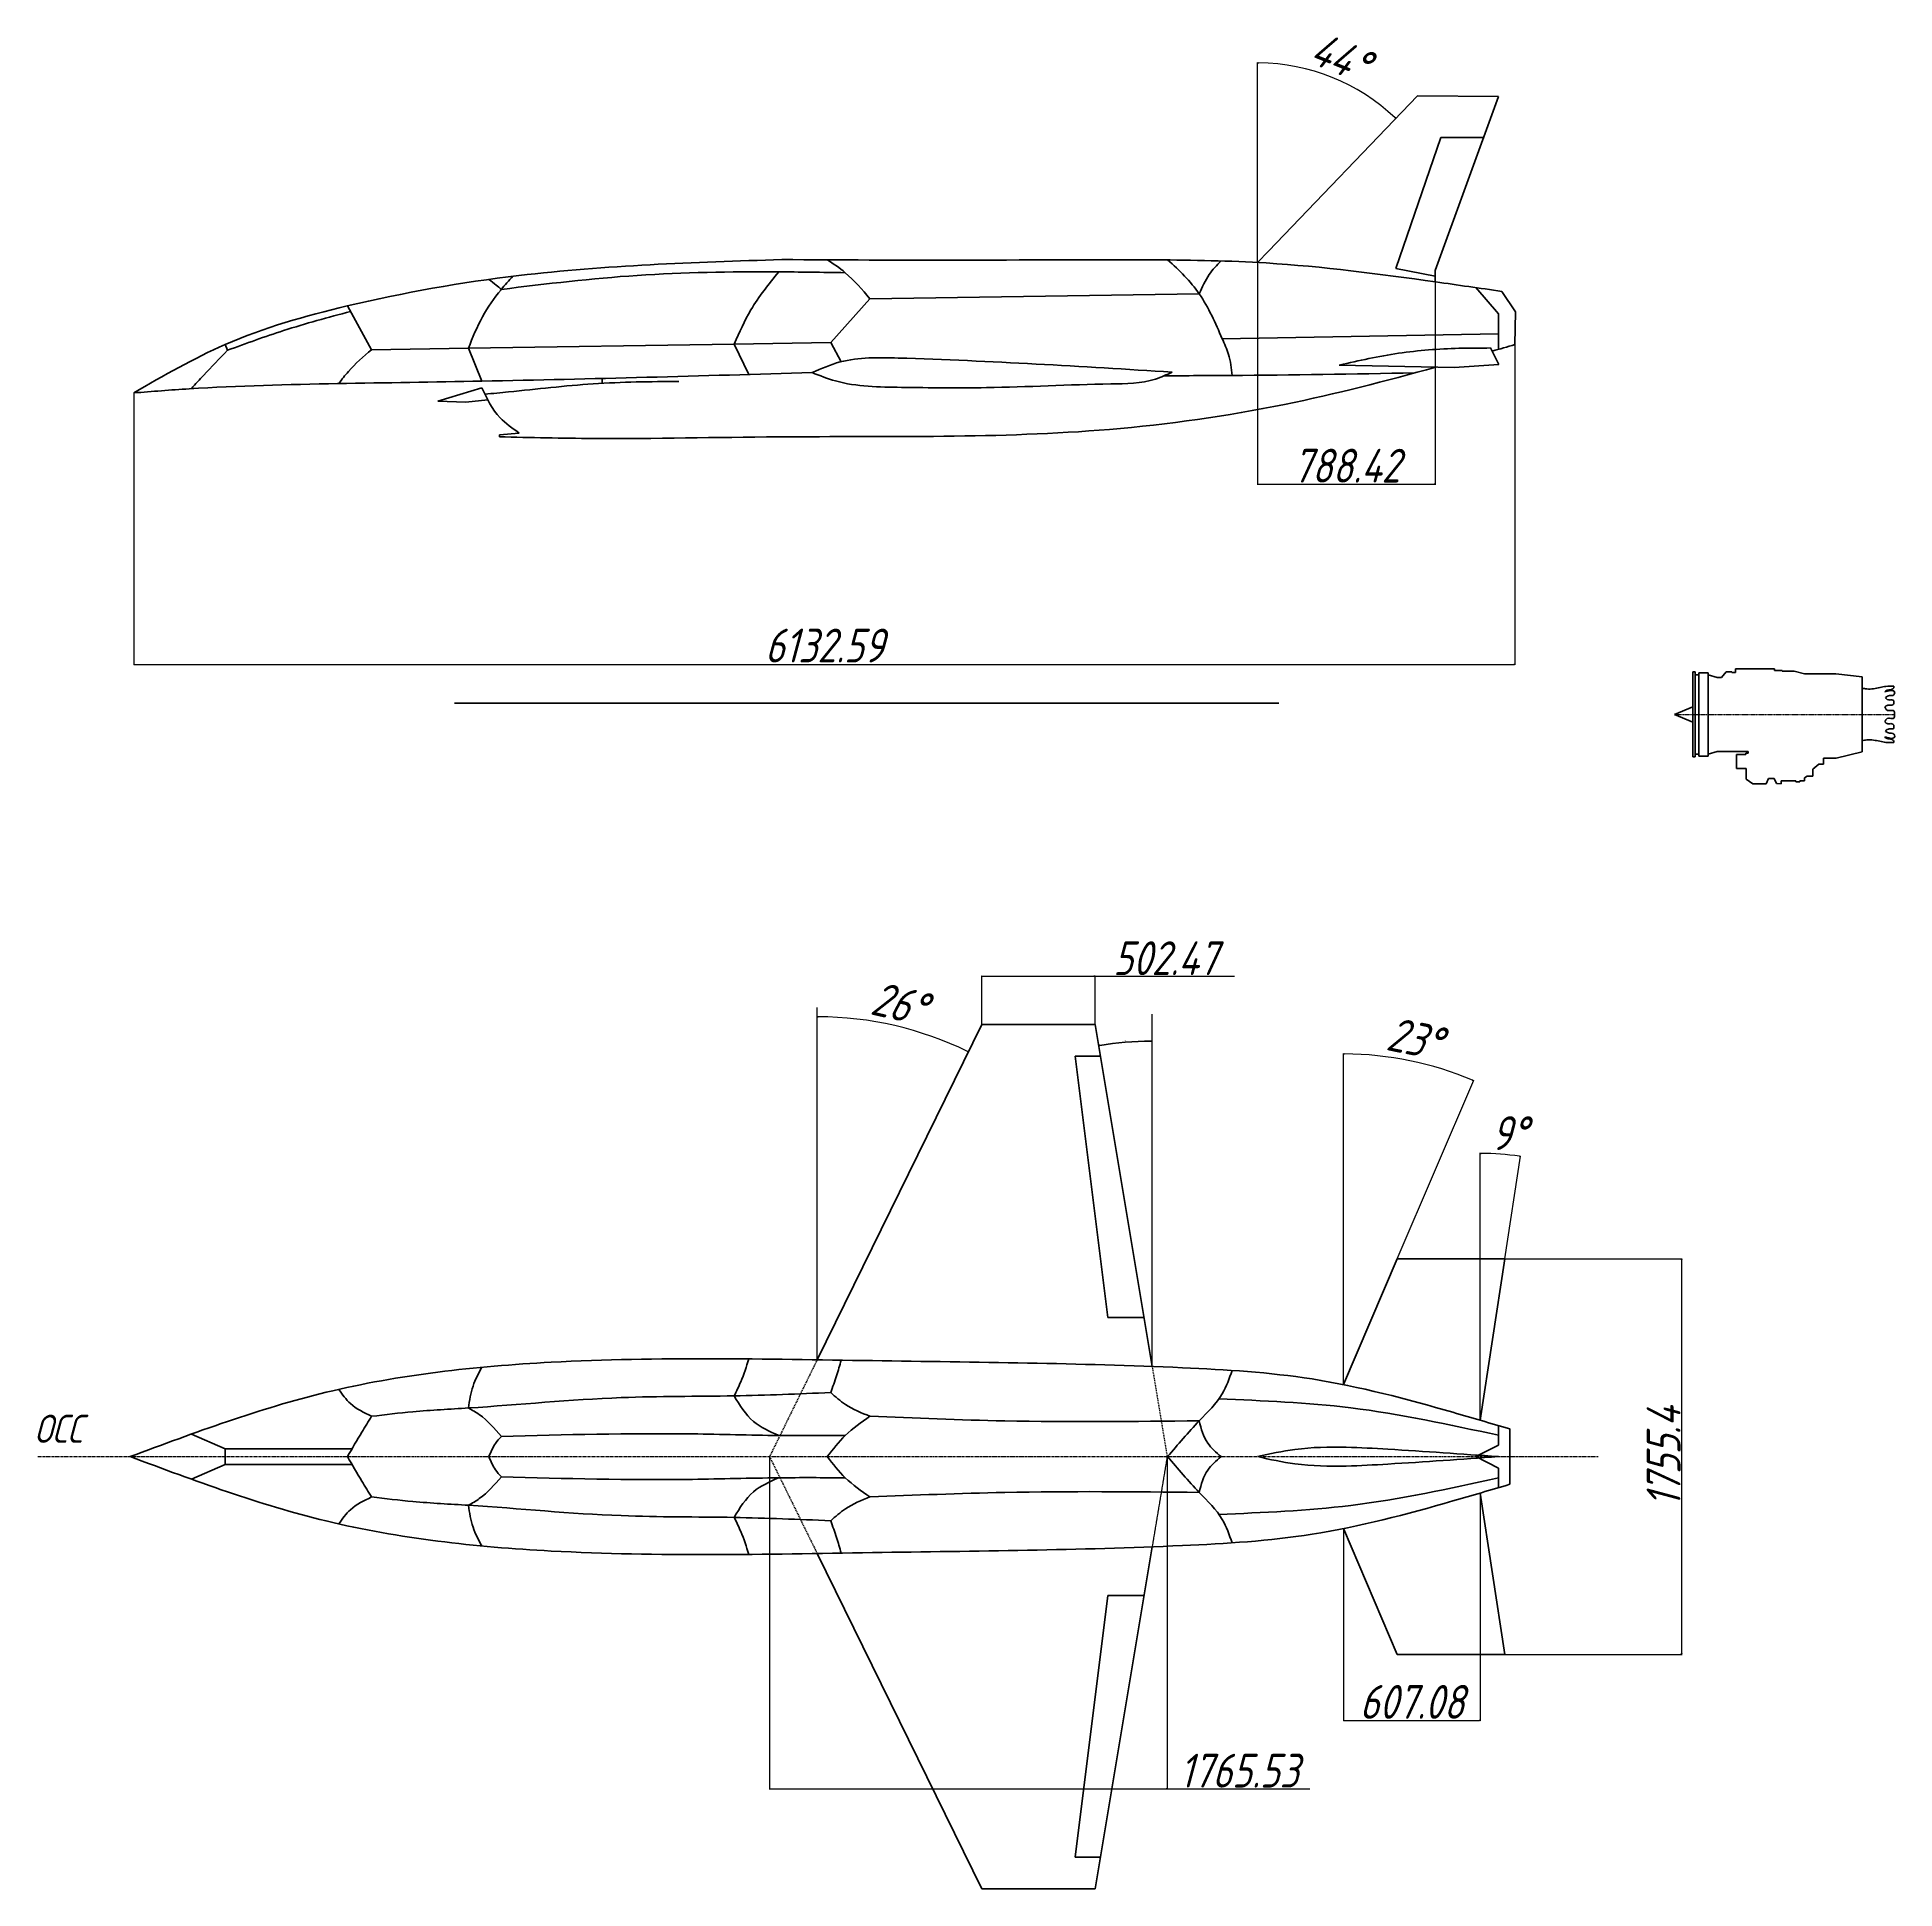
# Model space of a CAD drawing. Header units: millimetres. Extents: x 39448 to 107938, y 20141 to 52370.
# Drawn here: x 44673 to 52921, y 22710 to 30928 of the extents above; entities that cross this region are included whole.
import ezdxf

# ---------------------------------------------------------------- set-up
doc = ezdxf.new("R2010")
doc.units = ezdxf.units.MM
doc.linetypes.add('CENTER', pattern=[2, 1.25, -0.25, 0.25, -0.25])
doc.linetypes.add('DASHED', pattern=[0.75, 0.5, -0.25])
for name, color, linetype, lineweight in [('_axes (Оси)', 6, 'CENTER', 30), ('_basic (Основной)', 4, 'Continuous', 60), ('_contour (Тонкий)', 7, 'Continuous', 30), ('_invisible (Невидимый)', 1, 'DASHED', 30), ('_text (Надписи)', 2, 'Continuous', 30)]:
    doc.layers.add(name, color=color, linetype=linetype, lineweight=lineweight)
doc.styles.add('ESKD', font='eskd.shx', dxfattribs={"oblique": 15, "height": 5})
doc.dimstyles.new('ESKD', dxfattribs={"dimtxt": 5, "dimasz": 5, "dimexe": 2, "dimexo": 0, "dimgap": 2, "dimtad": 1, "dimtoh": 1, "dimzin": 12, "dimdsep": 46, "dimtxsty": 'ESKD', "dimblk1": 'OPEN', "dimblk2": 'OPEN', "dimsah": 1, "dimcen": 5, "dimclrd": 256, "dimclre": 256, "dimclrt": 2, "dimadec": 0, "dimazin": 0, "dimtfac": 1, "dimtmove": 0, "dimatfit": 3, "dimldrblk": 'OPEN', "dimfxl": 1, "dimtolj": 1, "dimtzin": 12, "dimlwd": -1, "dimlwe": -1, "dimarcsym": 0})

# ---------------------------------------------------------------- blocks, each defined once
blk = doc.blocks.new('_OPEN')
at = {"color": 0, "linetype": 'ByBlock'}
for p, q in [((-1, 0.2), (0, 0)), ((0, 0), (-1, -0.2)), ((0, 0), (-1, 0))]:
    blk.add_line(p, q, dxfattribs=at)
blk = doc.blocks.new('*D81')
at = {"layer": '_contour (Тонкий)', "transparency": 16777216}
blk.add_line((50091.7, 30675.4), (50091.7, 30815.8), dxfattribs=at)
blk.add_arc((50091.7, 29928.1), 885.7, 46.47445, 89.67656, dxfattribs=at)
at = {"layer": 'Defpoints', "color": 0, "transparency": 16777216}
for p in [(50524.3, 30701), (50091.7, 30675.4), (50801.7, 30667.2), (50140, 29978.3), (50091.7, 29928.1)]:
    blk.add_point(p, dxfattribs=at)
at = {"layer": '_contour (Тонкий)', "transparency": 16777216, "xscale": 5, "yscale": 5, "zscale": 5}
for p, rotation in [((50091.7, 30813.8), 179.8382803281872), ((50705.3, 30566.8), 316.3127270730319)]:
    blk.add_blockref('_OPEN', p, dxfattribs=dict(at, rotation=rotation))
at = {"layer": '_contour (Тонкий)', "color": 2, "transparency": 16777216, "insert": (50458.7, 30839.7), "char_height": 5, "attachment_point": 5, "rotation": 338.0755, "style": 'ESKD'}
blk.add_mtext('\\A1;{\\H30x;44°}', dxfattribs=at)
blk = doc.blocks.new('*D82')
at = {"layer": '_contour (Тонкий)', "transparency": 16777216}
blk.add_arc((48135.9, 25058.2), 1522.4, 64.00361, 89.81182, dxfattribs=at)
at = {"layer": 'Defpoints', "color": 0, "transparency": 16777216}
for p in [(48135.9, 26622.1), (48592.5, 26510.4), (48867.7, 26546.4), (48135.9, 25058.2), (48135.9, 25058.2)]:
    blk.add_point(p, dxfattribs=at)
at = {"layer": '_contour (Тонкий)', "transparency": 16777216, "xscale": 5, "yscale": 5, "zscale": 5}
for p, rotation in [((48135.9, 26580.5), 179.9059102574018), ((48807.6, 26424.3), 333.909517752011)]:
    blk.add_blockref('_OPEN', p, dxfattribs=dict(at, rotation=rotation))
at = {"layer": '_contour (Тонкий)', "color": 2, "transparency": 16777216, "insert": (48500, 26639.2), "char_height": 5, "attachment_point": 5, "rotation": 347.02885, "style": 'ESKD'}
blk.add_mtext('\\A1;{\\H30x;26°}', dxfattribs=at)
blk = doc.blocks.new('*D83')
at = {"layer": '_contour (Тонкий)', "transparency": 16777216}
for p, q in [((50472.8, 25418.9), (50472.8, 26417.3)), ((50711.9, 25506), (51051.4, 26298.5))]:
    blk.add_line(p, q, dxfattribs=at)
blk.add_arc((50472.8, 24947.9), 1467.4, 67.00573, 89.80477, dxfattribs=at)
at = {"layer": 'Defpoints', "color": 0, "transparency": 16777216}
for p in [(50863.9, 26362.2), (50711.9, 25506), (50472.8, 25418.9), (50472.8, 24947.9), (50472.8, 24947.9)]:
    blk.add_point(p, dxfattribs=at)
at = {"layer": '_contour (Тонкий)', "transparency": 16777216, "xscale": 5, "yscale": 5, "zscale": 5}
for p, rotation in [((50472.8, 26415.3), 179.9023855877477), ((51050.6, 26296.7), 336.9081173236711)]:
    blk.add_blockref('_OPEN', p, dxfattribs=dict(at, rotation=rotation))
at = {"layer": '_contour (Тонкий)', "color": 2, "transparency": 16777216, "insert": (50788, 26484.1), "char_height": 5, "attachment_point": 5, "rotation": 348.40525, "style": 'ESKD'}
blk.add_mtext('\\A1;{\\H30x;23°}', dxfattribs=at)
blk = doc.blocks.new('*D84')
at = {"layer": '_contour (Тонкий)', "transparency": 16777216}
for p, q in [((51079.9, 25400.8), (51079.9, 25976.1)), ((51189.6, 25506), (51259.5, 25962.4))]:
    blk.add_line(p, q, dxfattribs=at)
blk.add_arc((51079.9, 24789.8), 1184.3, 81.53087, 89.75811, dxfattribs=at)
at = {"layer": 'Defpoints', "color": 0, "transparency": 16777216}
for p in [(51139.8, 25972.6), (51189.6, 25506), (51079.9, 25400.8), (51079.9, 24789.8), (51079.9, 24789.8)]:
    blk.add_point(p, dxfattribs=at)
at = {"layer": '_contour (Тонкий)', "transparency": 16777216, "xscale": 5, "yscale": 5, "zscale": 5}
for p, rotation in [((51079.9, 25974.1), 179.8790535197819), ((51259.2, 25960.5), 351.4099223785278)]:
    blk.add_blockref('_OPEN', p, dxfattribs=dict(at, rotation=rotation))
at = {"layer": '_contour (Тонкий)', "color": 2, "transparency": 16777216, "insert": (51209, 26064.1), "char_height": 5, "attachment_point": 5, "style": 'ESKD'}
blk.add_mtext('\\A1;{\\H30x;9°}', dxfattribs=at)
blk = doc.blocks.new('*D91')
at = {"layer": '_contour (Тонкий)', "transparency": 16777216}
for p, q in [((51234.2, 29563.8), (51234.2, 28142.1)), ((45101.6, 29349.3), (45101.6, 28142.1)), ((45106.6, 28144.1), (51229.2, 28144.1))]:
    blk.add_line(p, q, dxfattribs=at)
at = {"layer": 'Defpoints', "color": 0, "transparency": 16777216}
for p in [(51234.2, 29563.8), (45101.6, 29349.3), (51234.2, 28144.1)]:
    blk.add_point(p, dxfattribs=at)
at = {"layer": '_contour (Тонкий)', "transparency": 16777216, "xscale": 5, "yscale": 5, "zscale": 5, "rotation": 180}
blk.add_blockref('_OPEN', (45101.6, 28144.1), dxfattribs=at)
at = {"layer": '_contour (Тонкий)', "transparency": 16777216, "xscale": 5, "yscale": 5, "zscale": 5}
blk.add_blockref('_OPEN', (51234.2, 28144.1), dxfattribs=at)
at = {"layer": '_contour (Тонкий)', "color": 2, "transparency": 16777216, "insert": (48167.9, 28228.1), "char_height": 5, "attachment_point": 5, "style": 'ESKD'}
blk.add_mtext('\\A1;{\\H30x;6132.59}', dxfattribs=at)
blk = doc.blocks.new('*D90')
at = {"layer": '_contour (Тонкий)', "transparency": 16777216}
for p, q in [((50091.7, 29928.1), (50091.7, 28941.8)), ((50880.1, 29842.1), (50880.1, 28941.8)), ((50096.7, 28943.8), (50875.1, 28943.8))]:
    blk.add_line(p, q, dxfattribs=at)
at = {"layer": 'Defpoints', "color": 0, "transparency": 16777216}
for p in [(50091.7, 29928.1), (50880.1, 29842.1), (50880.1, 28943.8)]:
    blk.add_point(p, dxfattribs=at)
at = {"layer": '_contour (Тонкий)', "transparency": 16777216, "xscale": 5, "yscale": 5, "zscale": 5, "rotation": 180}
blk.add_blockref('_OPEN', (50091.7, 28943.8), dxfattribs=at)
at = {"layer": '_contour (Тонкий)', "transparency": 16777216, "xscale": 5, "yscale": 5, "zscale": 5}
blk.add_blockref('_OPEN', (50880.1, 28943.8), dxfattribs=at)
at = {"layer": '_contour (Тонкий)', "color": 2, "transparency": 16777216, "insert": (50485.9, 29026.2), "char_height": 5, "attachment_point": 5, "style": 'ESKD'}
blk.add_mtext('\\A1;{\\H30x;788.42}', dxfattribs=at)
blk = doc.blocks.new('*D86')
at = {"layer": '_contour (Тонкий)', "transparency": 16777216}
for p, q in [((48867.7, 26546.4), (48867.7, 26762.2)), ((48872.7, 26760.2), (49365.1, 26760.2)), ((49370.1, 26546.4), (49370.1, 26762.2)), ((49370.1, 26760.2), (49989.3, 26760.2))]:
    blk.add_line(p, q, dxfattribs=at)
at = {"layer": 'Defpoints', "color": 0, "transparency": 16777216}
for p in [(49370.1, 26760.2), (48867.7, 26546.4), (49370.1, 26546.4)]:
    blk.add_point(p, dxfattribs=at)
at = {"layer": '_contour (Тонкий)', "transparency": 16777216, "xscale": 5, "yscale": 5, "zscale": 5, "rotation": 180}
blk.add_blockref('_OPEN', (48867.7, 26760.2), dxfattribs=at)
at = {"layer": '_contour (Тонкий)', "transparency": 16777216, "xscale": 5, "yscale": 5, "zscale": 5}
blk.add_blockref('_OPEN', (49370.1, 26760.2), dxfattribs=at)
at = {"layer": '_contour (Тонкий)', "color": 2, "transparency": 16777216, "insert": (49682.2, 26840.3), "char_height": 5, "attachment_point": 5, "style": 'ESKD'}
blk.add_mtext('\\A1;{\\H30x;502.47}', dxfattribs=at)
blk = doc.blocks.new('*D87')
at = {"layer": '_contour (Тонкий)', "transparency": 16777216}
for p, q in [((51189.6, 25506), (51976.4, 25506)), ((51974.4, 25501), (51974.4, 23755.6)), ((51189.6, 23750.6), (51976.4, 23750.6))]:
    blk.add_line(p, q, dxfattribs=at)
at = {"layer": 'Defpoints', "color": 0, "transparency": 16777216}
for p in [(51189.6, 25506), (51189.6, 23750.6), (51974.4, 23750.6)]:
    blk.add_point(p, dxfattribs=at)
at = {"layer": '_contour (Тонкий)', "transparency": 16777216, "xscale": 5, "yscale": 5, "zscale": 5}
for p, rotation in [((51974.4, 25506), 90), ((51974.4, 23750.6), 270)]:
    blk.add_blockref('_OPEN', p, dxfattribs=dict(at, rotation=rotation))
at = {"layer": '_contour (Тонкий)', "color": 2, "transparency": 16777216, "insert": (51894.3, 24628.3), "char_height": 5, "attachment_point": 5, "rotation": 90, "style": 'ESKD'}
blk.add_mtext('\\A1;{\\H30x;1755.4}', dxfattribs=at)
blk = doc.blocks.new('*D88')
at = {"layer": '_contour (Тонкий)', "transparency": 16777216}
for p, q in [((51079.9, 24466.8), (51079.9, 23455.4)), ((50472.8, 24308.7), (50472.8, 23455.4)), ((50477.8, 23457.4), (51074.9, 23457.4))]:
    blk.add_line(p, q, dxfattribs=at)
at = {"layer": 'Defpoints', "color": 0, "transparency": 16777216}
for p in [(51079.9, 24466.8), (50472.8, 24308.7), (51079.9, 23457.4)]:
    blk.add_point(p, dxfattribs=at)
at = {"layer": '_contour (Тонкий)', "transparency": 16777216, "xscale": 5, "yscale": 5, "zscale": 5, "rotation": 180}
blk.add_blockref('_OPEN', (50472.8, 23457.4), dxfattribs=at)
at = {"layer": '_contour (Тонкий)', "transparency": 16777216, "xscale": 5, "yscale": 5, "zscale": 5}
blk.add_blockref('_OPEN', (51079.9, 23457.4), dxfattribs=at)
at = {"layer": '_contour (Тонкий)', "color": 2, "transparency": 16777216, "insert": (50776.3, 23539.9), "char_height": 5, "attachment_point": 5, "style": 'ESKD'}
blk.add_mtext('\\A1;{\\H30x;607.08}', dxfattribs=at)
blk = doc.blocks.new('*D89')
at = {"layer": '_contour (Тонкий)', "transparency": 16777216}
for p, q in [((47924.5, 24628.3), (47924.5, 23151.7)), ((49690, 24628.3), (49690, 23151.7)), ((47929.5, 23153.7), (49685, 23153.7)), ((49690, 23153.7), (50324.2, 23153.7))]:
    blk.add_line(p, q, dxfattribs=at)
at = {"layer": 'Defpoints', "color": 0, "transparency": 16777216}
for p in [(47924.5, 24628.3), (49690, 24628.3), (49690, 23153.7)]:
    blk.add_point(p, dxfattribs=at)
at = {"layer": '_contour (Тонкий)', "transparency": 16777216, "xscale": 5, "yscale": 5, "zscale": 5, "rotation": 180}
blk.add_blockref('_OPEN', (47924.5, 23153.7), dxfattribs=at)
at = {"layer": '_contour (Тонкий)', "transparency": 16777216, "xscale": 5, "yscale": 5, "zscale": 5}
blk.add_blockref('_OPEN', (49690, 23153.7), dxfattribs=at)
at = {"layer": '_contour (Тонкий)', "color": 2, "transparency": 16777216, "insert": (50009.6, 23234.6), "char_height": 5, "attachment_point": 5, "style": 'ESKD'}
blk.add_mtext('\\A1;{\\H30x;1765.53}', dxfattribs=at)
blk = doc.blocks.new('*D92')
at = {"layer": '_basic (Основной)', "transparency": 16777216}
blk.add_arc((49623.3, 25028.5), 1443.9, 90.1984, 99.26916, dxfattribs=at)
at = {"layer": 'Defpoints', "color": 0, "transparency": 16777216}
for p in [(49623.3, 26592.5), (49370.1, 26546.4), (49543.8, 26470.3), (49623.3, 25028.5), (49623.3, 25028.5)]:
    blk.add_point(p, dxfattribs=at)
at = {"layer": '_basic (Основной)', "transparency": 16777216, "xscale": 5, "yscale": 5, "zscale": 5}
for p, rotation in [((49385.8, 26452.8), 189.3683633829184), ((49623.3, 26472.5), 0.09920008811151541)]:
    blk.add_blockref('_OPEN', p, dxfattribs=dict(at, rotation=rotation))
at = {"layer": '_basic (Основной)', "color": 2, "transparency": 16777216, "insert": (49503.7, 26472.7), "char_height": 5, "attachment_point": 5, "rotation": 4.73378, "style": 'ESKD'}
blk.add_mtext('\\A1;9°', dxfattribs=at)

msp = doc.modelspace()

# ---------------------------------------------------------------- linework, layer by layer
at = {"layer": '_axes (Оси)', "color": 1, "transparency": 33554687}
msp.add_line((51943.026, 27922.318), (52919.124, 27922.318), dxfattribs=at)
at = {"layer": '_axes (Оси)', "ltscale": 10, "transparency": 33554687}
msp.add_line((44676.283, 24628.298), (51603.49, 24628.298), dxfattribs=at)
at = {"layer": '_basic (Основной)', "transparency": 33554687}
for p, q in [((50801.717, 30667.166), (50140.007, 29978.322)), ((51160.43, 30664.262), (50801.717, 30667.166)), ((51160.43, 30664.262), (50880.15, 29892.793)), ((50905.352, 30482.544), (50704.975, 29901.551)), ((51094.41, 30482.544), (50905.352, 30482.544)), ((50140.007, 29978.322), (50091.727, 29928.061)), ((50704.975, 29901.551), (50880.15, 29867.449)), ((50880.15, 29892.793), (50880.15, 29842.105)), ((48370.26, 29767.085), (49832.578, 29788.924)), ((51161.35, 29699.938), (51060.628, 29816.438)), ((51237.168, 29708.505), (51176.139, 29799.84)), ((46157.616, 29541.04), (46050.793, 29735.461)), ((48196.171, 29572.993), (48370.26, 29767.085)), ((51161.35, 29610.674), (51161.35, 29699.938)), ((51234.229, 29563.768), (51237.168, 29708.505)), ((45518.168, 29538.435), (45507.101, 29563.75)), ((46157.616, 29541.04), (46587.848, 29547.784)), ((46587.848, 29547.784), (47767.547, 29566.275)), ((46587.848, 29547.784), (46647.065, 29401.462)), ((47767.547, 29566.275), (48196.171, 29572.993)), ((47832.675, 29431.108), (47767.547, 29566.275)), ((48196.171, 29572.993), (48242.513, 29487.667)), ((49934.853, 29588.9), (51161.35, 29610.674)), ((51162.69, 29474.813), (51126.299, 29548.585)), ((51161.35, 29610.674), (51161.35, 29542.778)), ((50454.418, 29472.957), (50963.782, 29462.01)), ((50963.782, 29462.01), (51162.69, 29474.813)), ((46646.567, 29371.579), (46452.179, 29312.419)), ((47181.966, 29392.014), (47181.799, 29413.294)), ((46452.179, 29312.419), (46576.384, 29307.897)), ((46576.384, 29307.897), (46673.176, 29318.615)), ((46813.491, 29171.251), (46724.887, 29163.493)), ((46724.887, 29163.493), (46725.699, 29154.212)), ((48867.672, 26546.429), (48135.851, 25058.161)), ((48867.672, 26546.429), (49370.142, 26546.429)), ((49370.142, 26546.429), (49623.266, 25028.537)), ((49393.663, 26405.383), (49282.072, 26405.383)), ((49426.379, 25245.194), (49282.072, 26405.383)), ((50711.869, 25506), (50472.769, 24947.856)), ((50711.869, 25506), (51189.588, 25506)), ((51189.588, 25506), (51079.854, 24789.807)), ((49587.136, 25245.194), (49426.379, 25245.194)), ((51161.35, 24765.846), (51161.35, 24679.864)), ((51211.513, 24751.046), (51211.513, 24628.298)), ((45507.101, 24663.298), (45357.287, 24728.204)), ((45507.101, 24628.298), (45507.101, 24663.298)), ((45507.101, 24663.298), (46070.795, 24663.298)), ((51161.35, 24679.864), (51060.628, 24628.298)), ((45507.101, 24593.298), (45357.287, 24528.393)), ((45507.101, 24628.298), (45507.101, 24593.298)), ((45507.101, 24593.298), (46070.795, 24593.298)), ((51161.35, 24576.732), (51060.628, 24628.298)), ((51211.513, 24505.55), (51211.513, 24628.298)), ((51161.35, 24490.751), (51161.35, 24576.732)), ((51189.588, 23750.597), (51079.854, 24466.79)), ((50711.869, 23750.597), (50472.769, 24308.74)), ((48867.672, 22710.168), (48135.851, 24198.436)), ((49370.142, 22710.168), (49623.266, 24228.06)), ((49426.379, 24011.402), (49282.072, 22851.213)), ((49587.136, 24011.402), (49426.379, 24011.402)), ((50711.869, 23750.597), (51189.588, 23750.597)), ((49393.663, 22851.213), (49282.072, 22851.213)), ((48867.672, 22710.168), (49370.142, 22710.168))]:
    msp.add_line(p, q, dxfattribs=at)
at = {"layer": '_basic (Основной)', "color": 1, "transparency": 33554687}
for p, q in [((52024.397, 28110.664), (52024.397, 27922.318)), ((52024.397, 28110.664), (52033.898, 28110.664)), ((52033.898, 28110.664), (52033.898, 27922.318)), ((52051.29, 28098.278), (52033.898, 28098.278)), ((52051.29, 28107.24), (52051.29, 28098.278)), ((52051.29, 28107.24), (52091.811, 28107.24)), ((52051.29, 28098.278), (52051.29, 27922.318)), ((52091.811, 28107.24), (52091.811, 28098.457)), ((52091.811, 28098.457), (52131.625, 28086.829)), ((52091.811, 28098.457), (52091.811, 27922.318)), ((52131.625, 28086.829), (52150.631, 28086.829)), ((52150.631, 28086.829), (52171.605, 28111.524)), ((52171.605, 28111.524), (52197.669, 28111.524)), ((52197.669, 28111.524), (52197.669, 28108.027)), ((52197.669, 28108.027), (52213.84, 28108.027)), ((52213.84, 28108.027), (52213.84, 28124.308)), ((52213.84, 28124.308), (52386.644, 28124.308)), ((52386.644, 28124.308), (52386.644, 28117.479)), ((52386.644, 28117.479), (52420.355, 28117.479)), ((52420.355, 28117.479), (52420.355, 28114.291)), ((52420.355, 28114.291), (52474.223, 28114.291)), ((52474.223, 28114.291), (52519.939, 28102.506)), ((52519.939, 28102.506), (52659.229, 28102.506)), ((52659.229, 28102.506), (52775.616, 28088.709)), ((52775.616, 28088.709), (52775.616, 28038.584)), ((52775.616, 28038.584), (52775.616, 27922.318)), ((51943.026, 27922.318), (52024.397, 27956.641)), ((51943.026, 27922.318), (52024.397, 27887.995)), ((52024.397, 27733.971), (52024.397, 27922.318)), ((52033.898, 27733.971), (52033.898, 27922.318)), ((52051.29, 27746.357), (52051.29, 27922.318)), ((52091.811, 27746.178), (52091.811, 27922.318)), ((52775.616, 27806.051), (52775.616, 27922.318)), ((52775.616, 27755.927), (52775.616, 27806.051)), ((52024.397, 27733.971), (52033.898, 27733.971)), ((52051.29, 27746.357), (52033.898, 27746.357)), ((52051.29, 27737.396), (52051.29, 27746.357)), ((52051.29, 27737.396), (52091.811, 27737.396)), ((52091.811, 27746.178), (52131.625, 27757.806)), ((52091.811, 27737.396), (52091.811, 27746.178)), ((52131.625, 27757.806), (52150.631, 27757.806)), ((52150.631, 27757.806), (52270.294, 27757.806)), ((52217.971, 27682.069), (52217.971, 27743.986)), ((52217.971, 27743.986), (52259.466, 27743.986)), ((52259.466, 27743.986), (52259.466, 27750.035)), ((52259.466, 27750.035), (52270.416, 27750.035)), ((52270.294, 27757.806), (52270.294, 27750.035)), ((52660.82, 27728.427), (52604.069, 27728.427)), ((52604.069, 27728.427), (52604.069, 27701.629)), ((52660.82, 27728.427), (52775.616, 27755.927)), ((52260.381, 27682.069), (52217.971, 27682.069)), ((52260.381, 27682.069), (52260.381, 27635.509)), ((52260.381, 27635.509), (52290.32, 27614.897)), ((52349.48, 27614.897), (52359.308, 27638.592)), ((52359.308, 27638.592), (52384.905, 27638.592)), ((52384.905, 27638.592), (52396.245, 27615.073)), ((52531.549, 27648.886), (52519.495, 27640.787)), ((52519.495, 27640.787), (52519.692, 27627.354)), ((52556.249, 27648.886), (52531.549, 27648.886)), ((52583.716, 27701.629), (52556.249, 27679.702)), ((52556.249, 27679.702), (52556.249, 27648.886)), ((52604.069, 27701.629), (52583.716, 27701.629)), ((52290.32, 27614.897), (52341.001, 27614.897)), ((52341.001, 27614.897), (52349.48, 27614.897)), ((52416.741, 27614.712), (52396.245, 27615.073)), ((52464.35, 27627.882), (52416.741, 27627.882)), ((52416.741, 27627.882), (52416.741, 27614.712)), ((52481.073, 27628.128), (52464.35, 27627.882)), ((52481.152, 27622.749), (52481.073, 27628.128)), ((52499.223, 27623.015), (52481.152, 27622.749)), ((52519.692, 27627.354), (52499.164, 27627.052)), ((52499.164, 27627.052), (52499.223, 27623.015))]:
    msp.add_line(p, q, dxfattribs=at)
at = {"layer": '_basic (Основной)', "color": 2, "transparency": 33554687}
msp.add_line((46525.118, 27972.883), (50185.097, 27972.883), dxfattribs=at)
at = {"layer": '_basic (Основной)', "transparency": 33554687}
for points in [[(47979.139, 29941.102), (48755.221, 29938.199), (49641.945, 29939.675), (50129.271, 29925.872), (50881.845, 29841.867), (51176.139, 29799.84)], [(45101.636, 29349.305), (45507.251, 29563.816), (46048.711, 29734.968), (46811.457, 29870.043), (47979.139, 29941.102)], [(50454.418, 29472.957), (50717.52, 29525.121), (50985.255, 29547.062), (51126.299, 29548.585)], [(48113.177, 29439.307), (48238.511, 29486.617), (48496.075, 29503.894), (49712.128, 29441.449)], [(45101.636, 29349.305), (45347.566, 29367.42), (46006.879, 29390.515), (46646.729, 29401.455), (48113.177, 29439.307)], [(46813.491, 29171.251), (46728.164, 29238.789), (46646.567, 29371.579)], [(48113.177, 29439.307), (48217.603, 29402.516), (48509.976, 29373.816), (48887.111, 29372.722), (49439.421, 29389.142), (49637.99, 29410.702), (49712.128, 29441.449)], [(45085.814, 24628.298), (45955.36, 24913.679), (46954.761, 25047.135), (48381.929, 25054.227), (49758.013, 25022.957), (50333.265, 24972.887), (50958.583, 24825.009), (51211.513, 24751.046)], [(46647.065, 25024.804), (46607.972, 24941.647), (46587.848, 24844.197)], [(47832.675, 25062.087), (47796.734, 24960.345), (47767.547, 24898.125)], [(48242.513, 25056.453), (48222.167, 24987.456), (48196.171, 24912.764)], [(49978.081, 25010.929), (49934.853, 24907.589), (49832.578, 24787.418), (49692.189, 24628.298)], [(46011.692, 24926.888), (46063.793, 24863.782), (46157.616, 24807.304)], [(46157.616, 24807.304), (46340.725, 24827.518), (46587.848, 24844.197), (47266.33, 24890.282), (47767.547, 24898.125), (48196.171, 24912.764)], [(48196.171, 24912.764), (48261.258, 24859.988), (48370.26, 24807.411)], [(46587.848, 24844.197), (46635.945, 24814.633), (46733.756, 24718.143)], [(47767.547, 24898.125), (47852.937, 24784.644), (47965.105, 24722.167)], [(49919.899, 24884.672), (50504.912, 24844.897), (51161.35, 24722.855)], [(46157.616, 24807.304), (46114.266, 24737.41), (46050.793, 24628.298)], [(48370.26, 24807.411), (48260.573, 24722.198), (48180.622, 24628.298)], [(48370.26, 24807.411), (48968.864, 24787.077), (49832.578, 24787.077)], [(49832.247, 24787.074), (49870.145, 24688.353), (49929.799, 24628.298)], [(46733.756, 24718.143), (46707.856, 24686.884), (46678.376, 24628.298)], [(46733.756, 24718.143), (47581.984, 24729.139), (47965.105, 24722.167), (48260.573, 24722.167)], [(50091.727, 24628.298), (50257.544, 24660.187), (50485.025, 24670.048), (50670.392, 24661.377), (51160.43, 24628.298)], [(45085.814, 24628.298), (45955.36, 24342.918), (46954.761, 24209.461), (48381.929, 24202.37), (49758.013, 24233.64), (50333.265, 24283.71), (50958.583, 24431.588), (51211.513, 24505.55)], [(46157.616, 24449.293), (46114.266, 24519.187), (46050.793, 24628.298)], [(46733.756, 24538.453), (46707.856, 24569.713), (46678.376, 24628.298)], [(48370.26, 24449.186), (48260.573, 24534.399), (48180.622, 24628.298)], [(49978.081, 24245.667), (49934.853, 24349.007), (49832.578, 24469.178), (49692.189, 24628.298)], [(49832.247, 24469.523), (49870.145, 24568.243), (49929.799, 24628.298)], [(50091.727, 24628.298), (50257.544, 24596.41), (50485.025, 24586.549), (50670.392, 24595.22), (51160.43, 24628.298)], [(46587.848, 24412.399), (46635.945, 24441.964), (46733.756, 24538.453)], [(46733.756, 24538.453), (47581.984, 24527.458), (47965.105, 24534.43), (48260.573, 24534.43)], [(47767.547, 24358.472), (47852.937, 24471.952), (47965.105, 24534.43)], [(49919.899, 24371.925), (50504.912, 24411.7), (51161.35, 24533.742)], [(46011.692, 24329.708), (46063.793, 24392.814), (46157.616, 24449.293)], [(46157.616, 24449.293), (46340.725, 24429.078), (46587.848, 24412.399), (47266.33, 24366.315), (47767.547, 24358.472), (48196.171, 24343.833)], [(48196.171, 24343.833), (48261.258, 24396.608), (48370.26, 24449.186)], [(48370.26, 24449.186), (48968.864, 24469.519), (49832.578, 24469.519)], [(46647.065, 24231.792), (46607.972, 24314.949), (46587.848, 24412.399)], [(47832.675, 24194.509), (47796.734, 24296.252), (47767.547, 24358.472)], [(48242.513, 24200.144), (48222.167, 24269.14), (48196.171, 24343.833)]]:
    msp.add_spline(points, degree=3, dxfattribs=at)
for points, knots in [([(46587.848, 29547.784), (46606.504, 29594.983), (46643.18, 29687.772), (46716.893, 29791.207), (46767.058, 29847.404), (46784.99, 29866.851)], [0, 0, 0, 0, 303.53139712, 596.71935794, 755.45897001, 755.45897001, 755.45897001, 755.45897001]), ([(48260.573, 29882.611), (48159.528, 29884.287), (47851.718, 29889.394), (47340.94, 29881.428), (46934.564, 29833.482), (46733.756, 29808.665)], [0, 0, 0, 0, 606.43237056, 1847.34101373, 3060.53296843, 3060.53296843, 3060.53296843, 3060.53296843]), ([(47767.547, 29566.275), (47790.487, 29617.761), (47841.951, 29733.268), (47920.56, 29832.253), (47965.105, 29886.523)], [0, 0, 0, 0, 336.81507232, 755.63581695, 755.63581695, 755.63581695, 755.63581695]), ([(48370.26, 29767.085), (48335.54, 29807.79), (48279.315, 29873.708), (48208.592, 29922.349), (48180.622, 29939.859)], [0, 0, 0, 0, 318.60612129, 515.95869499, 515.95869499, 515.95869499, 515.95869499]), ([(49978.081, 29426.628), (49975.278, 29458.543), (49968.299, 29515.05), (49913.622, 29635.083), (49847.238, 29792.787), (49744.612, 29893.282), (49692.189, 29939.272)], [50.97177004, 50.97177004, 50.97177004, 50.97177004, 241.39367872, 391.38834902, 838.41758701, 1251.73847316, 1251.73847316, 1251.73847316, 1251.73847316]), ([(49832.578, 29788.924), (49845.583, 29818.658), (49869.466, 29873.263), (49910.322, 29916.013), (49929.799, 29934.878)], [0, 0, 0, 0, 192.69114276, 353.86655029, 353.86655029, 353.86655029, 353.86655029]), ([(46733.756, 29808.665), (46726.167, 29814.841), (46707.837, 29829.758), (46689.286, 29844.397), (46678.376, 29852.925)], [0, 0, 0, 0, 58.70671464, 141.79175252, 141.79175252, 141.79175252, 141.79175252]), ([(45518.168, 29538.435), (45600.718, 29568.727), (45780.158, 29634.573), (45964.673, 29684.334), (46064.548, 29710.426)], [0, 0, 0, 0, 527.31230288, 1146.22918336, 1146.22918336, 1146.22918336, 1146.22918336]), ([(45357.287, 29368.032), (45375.505, 29387.886), (45428.424, 29445.352), (45482.648, 29501.593), (45518.168, 29538.435)], [47.56274132, 47.56274132, 47.56274132, 47.56274132, 209.23740049, 516.27831483, 516.27831483, 516.27831483, 516.27831483]), ([(46011.692, 29390.604), (46025.24, 29409.009), (46068.245, 29464.243), (46121.623, 29510.112), (46157.616, 29541.04)], [98.03800448, 98.03800448, 98.03800448, 98.03800448, 234.9408755, 518.34972173, 518.34972173, 518.34972173, 518.34972173]), ([(46724.887, 29154.212), (46863.788, 29151.133), (47276.132, 29141.993), (48179.054, 29164.31), (49207.467, 29140.106), (50184.146, 29278.832), (50660.713, 29402.002), (50882.936, 29463.747)], [0, 0, 0, 0, 833.49981772, 2474.32809022, 5419.82516731, 6990.24289694, 8373.25918202, 8373.25918202, 8373.25918202, 8373.25918202]), ([(46660.217, 29343.73), (46695.52, 29346.911), (46856.167, 29361.483), (47142.542, 29396.828), (47395.485, 29399.157), (47522.462, 29400.325)], [19.96531633, 19.96531633, 19.96531633, 19.96531633, 232.65464225, 987.85265181, 1749.11452754, 1749.11452754, 1749.11452754, 1749.11452754]), ([(49676.975, 29425.554), (49775.943, 29425.622), (50146.79, 29426.729), (50517.599, 29433.261), (50789.452, 29438.05)], [3109.27446658, 3109.27446658, 3109.27446658, 3109.27446658, 3703.08565748, 5334.40205228, 5334.40205228, 5334.40205228, 5334.40205228])]:
    msp.add_open_spline(points, degree=3, knots=knots, dxfattribs=at)
msp.add_open_spline([(51133.162, 29534.673), (51166.855, 29544.354), (51200.542, 29554.061), (51234.229, 29563.768)], degree=3, dxfattribs=at)
at = {"layer": '_basic (Основной)', "color": 1, "transparency": 33554687}
for points in [[(52775.616, 28038.584), (52796.263, 28035.364), (52854.748, 28041.719), (52881.446, 28046.571), (52916.583, 28047.265)], [(52916.583, 28047.265), (52916.654, 28040.858), (52906.105, 28032.862), (52887.094, 28029.501), (52875.966, 28022.432)], [(52875.966, 28022.432), (52888.385, 28025.518), (52899.379, 28027.856), (52912.711, 28027.622), (52918.676, 28024.232), (52919.962, 28014.879), (52916.571, 28009.851), (52906.162, 28005.759), (52896.923, 28005.759), (52887.917, 28002.602), (52879.262, 27997.575)], [(52879.262, 27997.575), (52882.735, 27992.697), (52892.339, 27987.076), (52907.565, 27986.491), (52915.647, 27984.617), (52916.936, 27979.583), (52916.936, 27972.557), (52915.53, 27968.108), (52907.331, 27963.542), (52890.348, 27963.776), (52876.41, 27955.345)], [(52876.41, 27955.345), (52879.107, 27949.813), (52887.305, 27940.446), (52908.974, 27940.446), (52916.236, 27938.455), (52919.124, 27922.318)], [(52876.41, 27889.29), (52879.107, 27894.822), (52887.305, 27904.19), (52908.974, 27904.19), (52916.236, 27906.18), (52919.124, 27922.318)], [(52879.262, 27847.06), (52882.735, 27851.939), (52892.339, 27857.559), (52907.565, 27858.144), (52915.647, 27860.018), (52916.936, 27865.053), (52916.936, 27872.078), (52915.53, 27876.527), (52907.331, 27881.094), (52890.348, 27880.86), (52876.41, 27889.29)], [(52775.616, 27806.051), (52796.263, 27809.272), (52854.748, 27802.917), (52881.446, 27798.064), (52916.583, 27797.371)], [(52875.966, 27822.203), (52888.385, 27819.117), (52899.379, 27816.779), (52912.711, 27817.013), (52918.676, 27820.403), (52919.962, 27829.757), (52916.571, 27834.784), (52906.162, 27838.876), (52896.923, 27838.876), (52887.917, 27842.033), (52879.262, 27847.06)], [(52916.583, 27797.371), (52916.654, 27803.778), (52906.105, 27811.774), (52887.094, 27815.134), (52875.966, 27822.203)]]:
    msp.add_spline(points, degree=3, dxfattribs=at)
at = {"layer": '_contour (Тонкий)', "transparency": 33554687}
for p, q in [((50091.727, 29928.061), (50091.727, 30675.413)), ((48135.851, 25058.161), (48135.851, 26622.077)), ((49623.266, 25028.537), (49623.266, 26592.454)), ((50472.769, 24947.856), (50472.769, 25418.947)), ((51079.854, 24789.807), (51079.854, 25400.779))]:
    msp.add_line(p, q, dxfattribs=at)
at = {"layer": '_invisible (Невидимый)', "ltscale": 10, "transparency": 33554687}
for p, q in [((48135.851, 25058.161), (47924.476, 24628.298)), ((49623.266, 25028.537), (49690.01, 24628.298)), ((47924.476, 24628.298), (48135.851, 24198.436)), ((49690.01, 24628.298), (49623.266, 24228.06))]:
    msp.add_line(p, q, dxfattribs=at)

# ---------------------------------------------------------------- texts
at = {"layer": '_text (Надписи)', "transparency": 33554687, "insert": (44660.023, 24814.365), "char_height": 125, "attachment_point": 1, "style": 'ESKD'}
msp.add_mtext_dynamic_manual_height_columns('ОСС', width=15.93486, gutter_width=25, heights=[0], dxfattribs=at)

# ---------------------------------------------------------------- dimensions: what is measured, and where the dimension line sits
at = {"layer": '_basic (Основной)', "color": 1, "transparency": 33554687}
dim = msp.add_angular_dim_2l(base=(49543.774, 26470.292), line1=((49370.142, 26546.429), (49623.266, 25028.537)), line2=((49623.266, 25028.537), (49623.266, 26592.454)), dimstyle='ESKD', dxfattribs=at)
dim.commit()
dim.dimension.update_dxf_attribs({"geometry": '*D92', "text_midpoint": (49503.677, 26472.706)})
at = {"layer": '_contour (Тонкий)', "transparency": 33554687}
dim = msp.add_angular_dim_2l(base=(50524.278, 30700.986), line1=((50801.717, 30667.166), (50140.007, 29978.322)), line2=((50091.727, 29928.061), (50091.727, 30675.413)), text='{\\H30x;<>}', dimstyle='ESKD', dxfattribs=at)
dim.commit()
dim.dimension.update_dxf_attribs({"geometry": '*D81', "text_midpoint": (50458.662, 30839.715)})
for base, p1, p2, picture, middle in [((50880.15, 28943.785), (50091.727, 29928.061), (50880.15, 29842.105), '*D90', (50485.938, 29026.222)), ((51234.229, 28144.112), (45101.636, 29349.305), (51234.229, 29563.768), '*D91', (48167.933, 28228.102))]:
    dim = msp.add_linear_dim(base=base, p1=p1, p2=p2, text='{\\H30x;<>}', dimstyle='ESKD', override={"dimscale": 1, "dimtxt": 150, "dimtix": 0, "dimtofl": 1, "dimtmove": 0, "dimatfit": 3}, dxfattribs=at)
    dim.commit()
    dim.dimension.update_dxf_attribs({"geometry": picture, "text_midpoint": middle})
for base, p1, p2, picture, middle in [((49370.142, 26760.24), (48867.672, 26546.429), (49370.142, 26546.429), '*D86', (49682.238, 26840.347)), ((51079.854, 23457.4427), (50472.7695, 24308.74), (51079.854, 24466.7896), '*D88', (50776.3117, 23539.8792))]:
    dim = msp.add_linear_dim(base=base, p1=p1, p2=p2, text='{\\H30x;<>}', dimstyle='ESKD', dxfattribs=at)
    dim.commit()
    dim.dimension.update_dxf_attribs({"geometry": picture, "text_midpoint": middle})
for base, line1, line2, picture, middle in [((48592.531, 26510.42), ((48867.672, 26546.429), (48135.851, 25058.161)), ((48135.851, 25058.161), (48135.851, 26622.077)), '*D82', (48477.563, 26541.686)), ((50863.92, 26362.165), ((50711.869, 25506), (50472.769, 24947.856)), ((50472.769, 24947.856), (50472.769, 25418.947)), '*D83', (50767.7, 26385.314)), ((51139.848, 25972.608), ((51189.588, 25506), (51079.854, 24789.807)), ((51079.854, 24789.807), (51079.854, 25400.779)), '*D84', (51209.048, 25967.061))]:
    dim = msp.add_angular_dim_2l(base=base, line1=line1, line2=line2, text='{\\H30x;<>}', dimstyle='ESKD', dxfattribs=at)
    dim.commit()
    dim.dimension.update_dxf_attribs({"geometry": picture, "text_midpoint": middle, "dimtype": 162})
dim = msp.add_linear_dim(base=(51974.383, 23750.597), p1=(51189.588, 25506), p2=(51189.588, 23750.597), angle=90, text='{\\H30x;<>}', dimstyle='ESKD', dxfattribs=at)
dim.commit()
dim.dimension.update_dxf_attribs({"geometry": '*D87', "text_midpoint": (51894.276, 24628.298)})
dim = msp.add_linear_dim(base=(49690.01, 23153.682), p1=(47924.476, 24628.298), p2=(49690.01, 24628.298), text='{\\H30x;<>}', dimstyle='ESKD', dxfattribs=at)
dim.commit()
dim.dimension.update_dxf_attribs({"geometry": '*D89', "text_midpoint": (50009.607, 23153.682), "dimtype": 160})

doc.saveas('drawing.dxf')
